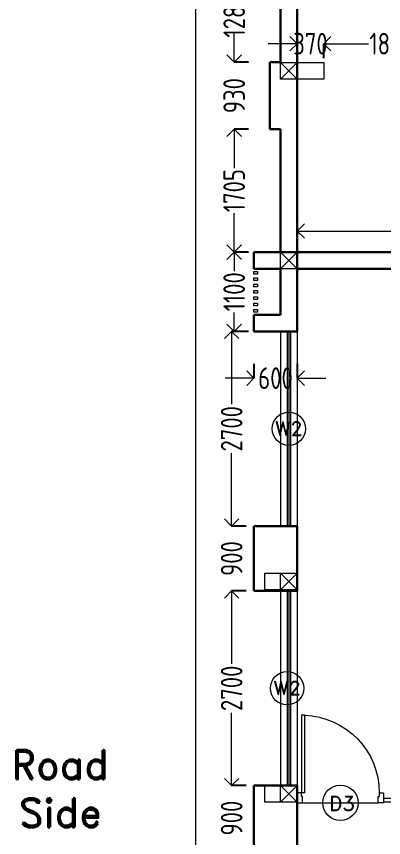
# Model space of a CAD drawing. Header units: inches. Extents: x -605 to 2991212, y -2872845 to 0.
# Drawn here: x 2171472 to 2176569, y -2664371 to -2652982 of the extents above; entities that cross this region are included whole.
import ezdxf

# ---------------------------------------------------------------- set-up
doc = ezdxf.new("R2010")
doc.units = ezdxf.units.IN
doc.header["$LTSCALE"] = 600
doc.header["$MEASUREMENT"] = 0
for name, color, linetype, lineweight in [('DIM', 251, 'Continuous', 0), ('FURNITURE', 23, 'Continuous', 9), ('PV_TEXT_ROMANS', 7, 'Continuous', 0), ('rRCC 2', 40, 'Continuous', 15), ('TEXT', 7, 'Continuous', 0), ('WALLS', 7, 'Continuous', 30)]:
    doc.layers.add(name, color=color, linetype=linetype, lineweight=lineweight)
doc.layers.add('see level', color=2, linetype='Continuous')
doc.layers.add('SnT-ROAD', color=25, linetype='Continuous')
doc.layers.add('window', color=7, linetype='Continuous', lineweight=15, true_color=0x735461)
doc.styles.add('DIM', font='geniso.shx', dxfattribs={"width": 0.85})
doc.styles.add('PV_ROMAND', font='romand.shx')
doc.dimstyles.new('ST-100', dxfattribs={"dimscale": 100, "dimtxt": 2.5, "dimasz": 2, "dimexe": 0.18, "dimexo": 0.0625, "dimgap": 0.2, "dimtad": 0, "dimdec": 0, "dimzin": 0, "dimdsep": 46, "dimtxsty": 'DIM', "dimblk": 'OPEN90', "dimcen": 0.09, "dimclrd": 256, "dimclrt": 7, "dimadec": 0, "dimazin": 0, "dimtfac": 1, "dimtdec": 0, "dimtofl": 0, "dimtmove": 0, "dimatfit": 3, "dimldrblk": 'OPEN90', "dimfxl": 1, "dimtolj": 1, "dimtzin": 0, "dimlwd": -1, "dimarcsym": 0})

# ---------------------------------------------------------------- blocks, each defined once
blk = doc.blocks.new('door1')
at = {"layer": 'FURNITURE', "ltscale": 10}
blk.add_line((-29102.45, -2427.68), (-29134.02, -2427.68), dxfattribs=at)
for points in [[(-29103.25, -2391.1), (-29103.25, -2423.54), (-29102.22, -2423.54), (-29102.22, -2391.1)], [(-29134.02, -2425.03), (-29134.47, -2425.03), (-29134.47, -2423.52), (-29136.24, -2423.52), (-29136.24, -2427.68), (-29134.02, -2427.68)], [(-29102.45, -2425.03), (-29102.01, -2425.03), (-29102.01, -2423.52), (-29100.24, -2423.52), (-29100.24, -2427.68), (-29102.45, -2427.68)]]:
    blk.add_lwpolyline(points, close=True, dxfattribs=at)
blk.add_arc((-29102.22, -2423.52), 32.24, 91.8346, 180, dxfattribs=at)
blk = doc.blocks.new('_Open90')
at = {"color": 0, "linetype": 'ByBlock', "lineweight": -2}
for p, q in [((0, 0), (-1, 0)), ((-0.5, 0.5), (0, 0)), ((0, 0), (-0.5, -0.5))]:
    blk.add_line(p, q, dxfattribs=at)
blk = doc.blocks.new('*D1680')
at = {"layer": 'Defpoints', "color": 0}
for p in [(2175254, -2652335), (2174495, -2653615), (2175139, -2653615)]:
    blk.add_point(p, dxfattribs=at)
at = {"layer": 'DIM', "color": 0, "lineweight": -2}
for p, q in [((2174695, -2652335), (2174495, -2652335)), ((2174695, -2653615), (2174495, -2653615))]:
    blk.add_line(p, q, dxfattribs=at)
at = {"layer": 'DIM'}
for p, q in [((2174495, -2652535), (2174495, -2652662)), ((2174495, -2653415), (2174495, -2653289))]:
    blk.add_line(p, q, dxfattribs=at)
at = {"layer": 'DIM', "xscale": 200, "yscale": 200, "zscale": 200}
for p, rotation in [((2174495, -2652335), 90), ((2174495, -2653615), 270)]:
    blk.add_blockref('_Open90', p, dxfattribs=dict(at, rotation=rotation))
at = {"layer": 'DIM', "color": 7, "insert": (2174495, -2652975), "char_height": 300, "attachment_point": 5, "rotation": 90, "style": 'DIM'}
blk.add_mtext('\\A1;1280', dxfattribs=at)
blk = doc.blocks.new('*D1681')
at = {"layer": 'Defpoints', "color": 0}
for p in [(2175139, -2653615), (2174495, -2654545), (2175139, -2654545)]:
    blk.add_point(p, dxfattribs=at)
at = {"layer": 'DIM'}
for p, q in [((2174495, -2653415), (2174495, -2653215)), ((2174495, -2654745), (2174495, -2654945))]:
    blk.add_line(p, q, dxfattribs=at)
at = {"layer": 'DIM', "color": 0, "lineweight": -2}
for p, q in [((2174695, -2653615), (2174495, -2653615)), ((2174695, -2654545), (2174495, -2654545))]:
    blk.add_line(p, q, dxfattribs=at)
at = {"layer": 'DIM', "xscale": 200, "yscale": 200, "zscale": 200}
for p, rotation in [((2174495, -2653615), 270), ((2174495, -2654545), 90)]:
    blk.add_blockref('_Open90', p, dxfattribs=dict(at, rotation=rotation))
at = {"layer": 'DIM', "color": 7, "insert": (2174495, -2654080), "char_height": 300, "attachment_point": 5, "rotation": 90, "style": 'DIM'}
blk.add_mtext('\\A1;930', dxfattribs=at)
blk = doc.blocks.new('*D1682')
at = {"layer": 'Defpoints', "color": 0}
for p in [(2175139, -2654545), (2174495, -2656251), (2175147, -2656251)]:
    blk.add_point(p, dxfattribs=at)
at = {"layer": 'DIM', "color": 0, "lineweight": -2}
for p, q in [((2174695, -2654545), (2174495, -2654545)), ((2174695, -2656251), (2174495, -2656251))]:
    blk.add_line(p, q, dxfattribs=at)
at = {"layer": 'DIM'}
for p, q in [((2174495, -2654745), (2174495, -2655085)), ((2174495, -2656051), (2174495, -2655711))]:
    blk.add_line(p, q, dxfattribs=at)
at = {"layer": 'DIM', "xscale": 200, "yscale": 200, "zscale": 200}
for p, rotation in [((2174495, -2654545), 90), ((2174495, -2656251), 270)]:
    blk.add_blockref('_Open90', p, dxfattribs=dict(at, rotation=rotation))
at = {"layer": 'DIM', "color": 7, "insert": (2174495, -2655398), "char_height": 300, "attachment_point": 5, "rotation": 90, "style": 'DIM'}
blk.add_mtext('\\A1;1705', dxfattribs=at)
blk = doc.blocks.new('*D1683')
at = {"layer": 'Defpoints', "color": 0}
for p in [(2175147, -2656251), (2174495, -2657351), (2175139, -2657351)]:
    blk.add_point(p, dxfattribs=at)
at = {"layer": 'DIM', "color": 0, "lineweight": -2}
for p, q in [((2174695, -2656251), (2174495, -2656251)), ((2174695, -2657351), (2174495, -2657351))]:
    blk.add_line(p, q, dxfattribs=at)
at = {"layer": 'DIM'}
for p, q in [((2174495, -2656451), (2174495, -2656513)), ((2174495, -2657151), (2174495, -2657089))]:
    blk.add_line(p, q, dxfattribs=at)
at = {"layer": 'DIM', "xscale": 200, "yscale": 200, "zscale": 200}
for p, rotation in [((2174495, -2656251), 90), ((2174495, -2657351), 270)]:
    blk.add_blockref('_Open90', p, dxfattribs=dict(at, rotation=rotation))
at = {"layer": 'DIM', "color": 7, "insert": (2174495, -2656801), "char_height": 300, "attachment_point": 5, "rotation": 90, "style": 'DIM'}
blk.add_mtext('\\A1;1100', dxfattribs=at)
blk = doc.blocks.new('*D1684')
at = {"layer": 'Defpoints', "color": 0}
for p in [(2175139, -2657351), (2174460, -2660051), (2175069, -2660051)]:
    blk.add_point(p, dxfattribs=at)
at = {"layer": 'DIM', "color": 0, "lineweight": -2}
for p, q in [((2174660, -2657351), (2174460, -2657351)), ((2174660, -2660051), (2174460, -2660051))]:
    blk.add_line(p, q, dxfattribs=at)
at = {"layer": 'DIM'}
for p, q in [((2174460, -2657551), (2174460, -2658362)), ((2174460, -2659851), (2174460, -2659040))]:
    blk.add_line(p, q, dxfattribs=at)
at = {"layer": 'DIM', "xscale": 200, "yscale": 200, "zscale": 200}
for p, rotation in [((2174460, -2657351), 90), ((2174460, -2660051), 270)]:
    blk.add_blockref('_Open90', p, dxfattribs=dict(at, rotation=rotation))
at = {"layer": 'DIM', "color": 7, "insert": (2174460, -2658701), "char_height": 300, "attachment_point": 5, "rotation": 90, "style": 'DIM'}
blk.add_mtext('\\A1;2700', dxfattribs=at)
blk = doc.blocks.new('*D1685')
at = {"layer": 'Defpoints', "color": 0}
for p in [(2175069, -2660051), (2174460, -2660951), (2175109, -2660951)]:
    blk.add_point(p, dxfattribs=at)
at = {"layer": 'DIM'}
for p, q in [((2174460, -2659851), (2174460, -2659651)), ((2174460, -2661151), (2174460, -2661351))]:
    blk.add_line(p, q, dxfattribs=at)
at = {"layer": 'DIM', "color": 0, "lineweight": -2}
for p, q in [((2174660, -2660051), (2174460, -2660051)), ((2174660, -2660951), (2174460, -2660951))]:
    blk.add_line(p, q, dxfattribs=at)
at = {"layer": 'DIM', "xscale": 200, "yscale": 200, "zscale": 200}
for p, rotation in [((2174460, -2660051), 270), ((2174460, -2660951), 90)]:
    blk.add_blockref('_Open90', p, dxfattribs=dict(at, rotation=rotation))
at = {"layer": 'DIM', "color": 7, "insert": (2174460, -2660501), "char_height": 300, "attachment_point": 5, "rotation": 90, "style": 'DIM'}
blk.add_mtext('\\A1;900', dxfattribs=at)
blk = doc.blocks.new('*D1686')
at = {"layer": 'Defpoints', "color": 0}
for p in [(2175109, -2660951), (2174460, -2663651), (2175069, -2663651)]:
    blk.add_point(p, dxfattribs=at)
at = {"layer": 'DIM', "color": 0, "lineweight": -2}
for p, q in [((2174660, -2660951), (2174460, -2660951)), ((2174660, -2663651), (2174460, -2663651))]:
    blk.add_line(p, q, dxfattribs=at)
at = {"layer": 'DIM'}
for p, q in [((2174460, -2661151), (2174460, -2661962)), ((2174460, -2663451), (2174460, -2662640))]:
    blk.add_line(p, q, dxfattribs=at)
at = {"layer": 'DIM', "xscale": 200, "yscale": 200, "zscale": 200}
for p, rotation in [((2174460, -2660951), 90), ((2174460, -2663651), 270)]:
    blk.add_blockref('_Open90', p, dxfattribs=dict(at, rotation=rotation))
at = {"layer": 'DIM', "color": 7, "insert": (2174460, -2662301), "char_height": 300, "attachment_point": 5, "rotation": 90, "style": 'DIM'}
blk.add_mtext('\\A1;2700', dxfattribs=at)
blk = doc.blocks.new('*D1687')
at = {"layer": 'Defpoints', "color": 0}
for p in [(2175069, -2663651), (2174460, -2664551), (2175069, -2664551)]:
    blk.add_point(p, dxfattribs=at)
at = {"layer": 'DIM'}
for p, q in [((2174460, -2663451), (2174460, -2663251)), ((2174460, -2664751), (2174460, -2664951))]:
    blk.add_line(p, q, dxfattribs=at)
at = {"layer": 'DIM', "color": 0, "lineweight": -2}
for p, q in [((2174660, -2663651), (2174460, -2663651)), ((2174660, -2664551), (2174460, -2664551))]:
    blk.add_line(p, q, dxfattribs=at)
at = {"layer": 'DIM', "xscale": 200, "yscale": 200, "zscale": 200}
for p, rotation in [((2174460, -2663651), 270), ((2174460, -2664551), 90)]:
    blk.add_blockref('_Open90', p, dxfattribs=dict(at, rotation=rotation))
at = {"layer": 'DIM', "color": 7, "insert": (2174460, -2664101), "char_height": 300, "attachment_point": 5, "rotation": 90, "style": 'DIM'}
blk.add_mtext('\\A1;900', dxfattribs=at)
blk = doc.blocks.new('*D1720')
at = {"layer": 'Defpoints', "color": 0}
for p in [(2174769, -2656251), (2175369, -2657351), (2174769, -2657999)]:
    blk.add_point(p, dxfattribs=at)
at = {"layer": 'DIM', "color": 0, "lineweight": -2}
for p, q in [((2174769, -2657799), (2174769, -2657999)), ((2175369, -2657799), (2175369, -2657999))]:
    blk.add_line(p, q, dxfattribs=at)
at = {"layer": 'DIM'}
for p, q in [((2174569, -2657999), (2174369, -2657999)), ((2175569, -2657999), (2175769, -2657999))]:
    blk.add_line(p, q, dxfattribs=at)
at = {"layer": 'DIM', "xscale": 200, "yscale": 200, "zscale": 200}
blk.add_blockref('_Open90', (2174769, -2657999), dxfattribs=at)
at = {"layer": 'DIM', "xscale": 200, "yscale": 200, "zscale": 200, "rotation": 180}
blk.add_blockref('_Open90', (2175369, -2657999), dxfattribs=at)
at = {"layer": 'DIM', "color": 7, "insert": (2175069, -2657999), "char_height": 300, "attachment_point": 5, "style": 'DIM'}
blk.add_mtext('\\A1;600', dxfattribs=at)
blk = doc.blocks.new('*D1721')
at = {"layer": 'Defpoints', "color": 0}
for p in [(2173959, -2628655), (2174989, -2628655), (2174989, -2716075)]:
    blk.add_point(p, dxfattribs=at)
at = {"layer": 'DIM', "color": 0, "lineweight": -2}
for p, q in [((2174159, -2628655), (2173959, -2628655)), ((2174159, -2716075), (2173959, -2716075))]:
    blk.add_line(p, q, dxfattribs=at)
at = {"layer": 'DIM'}
for p, q in [((2173959, -2628855), (2173959, -2671925)), ((2173959, -2715875), (2173959, -2672806))]:
    blk.add_line(p, q, dxfattribs=at)
at = {"layer": 'DIM', "xscale": 200, "yscale": 200, "zscale": 200}
for p, rotation in [((2173959, -2628655), 90), ((2173959, -2716075), 270)]:
    blk.add_blockref('_Open90', p, dxfattribs=dict(at, rotation=rotation))
at = {"layer": 'DIM', "color": 7, "insert": (2173959, -2672365), "char_height": 300, "attachment_point": 5, "rotation": 90, "style": 'DIM'}
blk.add_mtext('\\A1;87420', dxfattribs=at)
blk = doc.blocks.new('W2')
at = {"layer": 'TEXT'}
blk.add_circle((2459470, -2350999), 231, dxfattribs=at)
at = {"layer": 'TEXT', "insert": (2459278, -2350898), "char_height": 193.7, "attachment_point": 1, "style": 'PV_ROMAND'}
blk.add_mtext('W2', dxfattribs=at)
blk = doc.blocks.new('D3')
at = {"layer": 'TEXT'}
blk.add_circle((2460019, -2289364), 246, dxfattribs=at)
at = {"layer": 'TEXT', "insert": (2459861, -2289271), "char_height": 206.1, "attachment_point": 1, "style": 'PV_ROMAND'}
blk.add_mtext('D3', dxfattribs=at)
blk = doc.blocks.new('*D1782')
at = {"layer": 'Defpoints', "color": 0}
for p in [(2182109, -2655959), (2175369, -2656251), (2182109, -2656251)]:
    blk.add_point(p, dxfattribs=at)
at = {"layer": 'DIM', "color": 0, "lineweight": -2}
for p, q in [((2175369, -2656159), (2175369, -2655959)), ((2182109, -2656159), (2182109, -2655959))]:
    blk.add_line(p, q, dxfattribs=at)
at = {"layer": 'DIM'}
for p, q in [((2175569, -2655959), (2178388, -2655959)), ((2181909, -2655959), (2179091, -2655959))]:
    blk.add_line(p, q, dxfattribs=at)
at = {"layer": 'DIM', "xscale": 200, "yscale": 200, "zscale": 200, "rotation": 180}
blk.add_blockref('_Open90', (2175369, -2655959), dxfattribs=at)
at = {"layer": 'DIM', "xscale": 200, "yscale": 200, "zscale": 200}
blk.add_blockref('_Open90', (2182109, -2655959), dxfattribs=at)
at = {"layer": 'DIM', "color": 7, "insert": (2178739, -2655959), "char_height": 300, "attachment_point": 5, "style": 'DIM'}
blk.add_mtext('\\A1;6740', dxfattribs=at)
blk = doc.blocks.new('*D1787')
at = {"layer": 'Defpoints', "color": 0}
for p in [(2175739, -2653360), (2175739, -2653621), (2177609, -2653621)]:
    blk.add_point(p, dxfattribs=at)
at = {"layer": 'DIM', "color": 0, "lineweight": -2}
for p, q in [((2175739, -2653560), (2175739, -2653360)), ((2177609, -2653560), (2177609, -2653360))]:
    blk.add_line(p, q, dxfattribs=at)
at = {"layer": 'DIM'}
for p, q in [((2175939, -2653360), (2176361, -2653360)), ((2177409, -2653360), (2176988, -2653360))]:
    blk.add_line(p, q, dxfattribs=at)
at = {"layer": 'DIM', "xscale": 200, "yscale": 200, "zscale": 200, "rotation": 180}
blk.add_blockref('_Open90', (2175739, -2653360), dxfattribs=at)
at = {"layer": 'DIM', "xscale": 200, "yscale": 200, "zscale": 200}
blk.add_blockref('_Open90', (2177609, -2653360), dxfattribs=at)
at = {"layer": 'DIM', "color": 7, "insert": (2176674, -2653360), "char_height": 300, "attachment_point": 5, "style": 'DIM'}
blk.add_mtext('\\A1;1870', dxfattribs=at)
blk = doc.blocks.new('*D1788')
at = {"layer": 'Defpoints', "color": 0}
for p in [(2175369, -2653360), (2175369, -2653621), (2175739, -2653621)]:
    blk.add_point(p, dxfattribs=at)
at = {"layer": 'DIM'}
for p, q in [((2175169, -2653360), (2174969, -2653360)), ((2175939, -2653360), (2176139, -2653360))]:
    blk.add_line(p, q, dxfattribs=at)
at = {"layer": 'DIM', "color": 0, "lineweight": -2}
for p, q in [((2175369, -2653560), (2175369, -2653360)), ((2175739, -2653560), (2175739, -2653360))]:
    blk.add_line(p, q, dxfattribs=at)
at = {"layer": 'DIM', "xscale": 200, "yscale": 200, "zscale": 200}
blk.add_blockref('_Open90', (2175369, -2653360), dxfattribs=at)
at = {"layer": 'DIM', "xscale": 200, "yscale": 200, "zscale": 200, "rotation": 180}
blk.add_blockref('_Open90', (2175739, -2653360), dxfattribs=at)
at = {"layer": 'DIM', "color": 7, "insert": (2175554, -2653360), "char_height": 300, "attachment_point": 5, "style": 'DIM'}
blk.add_mtext('\\A1;370', dxfattribs=at)

msp = doc.modelspace()

# ---------------------------------------------------------------- linework, layer by layer
at = {"layer": 'rRCC 2', "color": 6}
for p, q in [((2175139.2, -2653621), (2175369.2, -2653851)), ((2175139.2, -2653851), (2175369.2, -2653621)), ((2175139.2, -2656251), (2175369.2, -2656481)), ((2175139.2, -2656481), (2175369.2, -2656251)), ((2175139.2, -2660703.6), (2175369.2, -2660933.6)), ((2175139.2, -2660933.6), (2175369.2, -2660703.6)), ((2175139.2, -2663651), (2175369.2, -2663881)), ((2175139.2, -2663881), (2175369.2, -2663651))]:
    msp.add_line(p, q, dxfattribs=at)
for points in [[(2175139.2, -2653851), (2175139.2, -2653621), (2175739.2, -2653621), (2175739.2, -2653851)], [(2175139.2, -2653621), (2175369.2, -2653621), (2175369.2, -2653851), (2175139.2, -2653851)], [(2174769.2, -2656481), (2174769.2, -2656251), (2175369.2, -2656251), (2175369.2, -2656481)], [(2175139.2, -2656251), (2175369.2, -2656251), (2175369.2, -2656481), (2175139.2, -2656481)], [(2174919.2, -2660933.6), (2174919.2, -2660703.6), (2175369.2, -2660703.6), (2175369.2, -2660933.6)], [(2175139.2, -2660703.6), (2175369.2, -2660703.6), (2175369.2, -2660933.6), (2175139.2, -2660933.6)], [(2174919.2, -2663881), (2174919.2, -2663651), (2175369.2, -2663651), (2175369.2, -2663881)], [(2175139.2, -2663651), (2175369.2, -2663651), (2175369.2, -2663881), (2175139.2, -2663881)]]:
    msp.add_lwpolyline(points, close=True, dxfattribs=at)
at = {"layer": 'see level', "color": 4, "linetype": 'ByBlock', "lineweight": 20}
for p, q in [((2177590.5, -2663830.9), (2176569.2, -2663831.1)), ((2177589.2, -2663881), (2176569.2, -2663881.1))]:
    msp.add_line(p, q, dxfattribs=at)
at = {"layer": 'WALLS', "linetype": 'ByBlock'}
for p, q in [((2175369.2, -2652335.5), (2175369.2, -2657351)), ((2175139.2, -2652485.7), (2175139.2, -2653615.5)), ((2174989.2, -2654545.5), (2174989.2, -2653615.5)), ((2174989.2, -2653615.5), (2175139.2, -2653615.5)), ((2175139.2, -2654545.5), (2174989.2, -2654545.5)), ((2175139.2, -2654545.5), (2175139.2, -2656251)), ((2175139.2, -2656251), (2174769.2, -2656251)), ((2174769.2, -2656251), (2174769.2, -2656481)), ((2182139.2, -2656251), (2175147.1, -2656251)), ((2175139.2, -2656481), (2174769.2, -2656481)), ((2175139.2, -2656481), (2175139.2, -2657121)), ((2182109.2, -2656481), (2175377, -2656481)), ((2174769.2, -2657121), (2174769.2, -2657351)), ((2174769.2, -2657121), (2175139.2, -2657121)), ((2174769.2, -2657351), (2175139.2, -2657351)), ((2175139.2, -2657351), (2175369.2, -2657351)), ((2174769.2, -2660051), (2175369.2, -2660051)), ((2174769.2, -2660051), (2174769.2, -2660951)), ((2175369.2, -2660051), (2175369.2, -2660951)), ((2174769.2, -2660951), (2175369.2, -2660951)), ((2174769.2, -2663651), (2175369.2, -2663651)), ((2174769.2, -2663651), (2174769.2, -2664551)), ((2175369.2, -2663651), (2175369.2, -2664551))]:
    msp.add_line(p, q, dxfattribs=at)
at = {"layer": 'window', "color": 146, "linetype": 'ByBlock', "true_color": 0x105689}
for p, q in [((2175139.2, -2657351), (2175139.2, -2660051)), ((2175229.2, -2657351), (2175229.2, -2660051)), ((2175254.2, -2657351), (2175254.2, -2660051)), ((2175279.2, -2657351), (2175279.2, -2660051)), ((2175369.2, -2657351), (2175369.2, -2660051)), ((2175139.2, -2660951), (2175139.2, -2663651)), ((2175229.2, -2660951), (2175229.2, -2663651)), ((2175254.2, -2660951), (2175254.2, -2663651)), ((2175279.2, -2660951), (2175279.2, -2663651)), ((2175369.2, -2660951), (2175369.2, -2663651))]:
    msp.add_line(p, q, dxfattribs=at)
at = {"layer": 'window'}
for points in [[(2174769.2, -2656557), (2174769.2, -2656519), (2174819.2, -2656519), (2174819.2, -2656557)], [(2174769.2, -2656645), (2174769.2, -2656607), (2174819.2, -2656607), (2174819.2, -2656645)], [(2174769.2, -2656733), (2174769.2, -2656695), (2174819.2, -2656695), (2174819.2, -2656733)], [(2174769.2, -2656821), (2174769.2, -2656783), (2174819.2, -2656783), (2174819.2, -2656821)], [(2174769.2, -2656909), (2174769.2, -2656871), (2174819.2, -2656871), (2174819.2, -2656909)], [(2174769.2, -2656997), (2174769.2, -2656959), (2174819.2, -2656959), (2174819.2, -2656997)], [(2174769.2, -2657085), (2174769.2, -2657047), (2174819.2, -2657047), (2174819.2, -2657085)]]:
    msp.add_lwpolyline(points, close=True, dxfattribs=at)

# ---------------------------------------------------------------- block references
at = {"layer": 'FURNITURE', "xscale": -33.33333333364662, "yscale": 33.33333333364662, "zscale": 33.33333333364662}
msp.add_blockref('door1', (1205361.2, -2582965.4), dxfattribs=at)
at = {"layer": 'SnT-ROAD', "color": 4, "linetype": 'ByBlock'}
for name, p in [('W2', (-284215.9, -307701.6)), ('W2', (-284240.9, -311301.6)), ('D3', (-284049.4, -374524.4))]:
    msp.add_blockref(name, p, dxfattribs=at)

# ---------------------------------------------------------------- texts
at = {"layer": 'PV_TEXT_ROMANS', "insert": (2171669.1, -2663160.5), "char_height": 400, "width": 823.028, "attachment_point": 1, "style": 'PV_ROMAND'}
msp.add_mtext('\\pxqc;Road Side', dxfattribs=at)

# ---------------------------------------------------------------- dimensions: what is measured, and where the dimension line sits
at = {"layer": 'DIM'}
for base, p1, p2, picture, middle in [((2173959.3, -2628655.5), (2174989.2, -2716075.5), (2174989.2, -2628655.5), '*D1721', (2173959.3, -2672365.5)), ((2174495.2, -2653615.5), (2175254.2, -2652335.5), (2175139.2, -2653615.5), '*D1680', (2174495.2, -2652975.5)), ((2174495.2, -2654545.5), (2175139.2, -2653615.5), (2175139.2, -2654545.5), '*D1681', (2174495.2, -2654080.5)), ((2174495.1567, -2656250.9505), (2175139.153, -2654545.4511), (2175147.0631, -2656250.9505), '*D1682', (2174495.1567, -2655398.2008)), ((2174495.2, -2657351), (2175147.1, -2656251), (2175139.2, -2657351), '*D1683', (2174495.2, -2656801)), ((2174460.2, -2660051), (2175139.2, -2657351), (2175069.2, -2660051), '*D1684', (2174460.2, -2658701)), ((2174460.2, -2660951), (2175069.2, -2660051), (2175108.8, -2660951), '*D1685', (2174460.2, -2660501)), ((2174460.2, -2663651), (2175108.8, -2660951), (2175069.2, -2663651), '*D1686', (2174460.2, -2662301)), ((2174460.2, -2664551), (2175069.2, -2663651), (2175069.2, -2664551), '*D1687', (2174460.2, -2664101))]:
    dim = msp.add_linear_dim(base=base, p1=p1, p2=p2, angle=90, dimstyle='ST-100', override={"dimtxt": 3, "dimexe": 0, "dimexo": 0, "dimtmove": 1, "dimfxl": 2, "dimfxlon": 1, "dimtfillclr": 256, "dimarcsym": 1}, dxfattribs=at)
    dim.commit()
    dim.dimension.update_dxf_attribs({"geometry": picture, "text_midpoint": middle})
dim = msp.add_linear_dim(base=(2175369.2, -2653359.9), p1=(2175739.2, -2653621), p2=(2175369.2, -2653621), dimstyle='ST-100', override={"dimtxt": 3, "dimexe": 0, "dimexo": 0, "dimfxl": 2, "dimfxlon": 1, "dimtfillclr": 256, "dimarcsym": 1}, dxfattribs=at)
dim.commit()
dim.dimension.update_dxf_attribs({"geometry": '*D1788', "text_midpoint": (2175554.2, -2653359.9), "dimtype": 160})
for base, p1, p2, override, picture, middle in [((2175739.2, -2653359.9), (2177609.2, -2653621), (2175739.2, -2653621), {"dimtxt": 3, "dimexe": 0, "dimexo": 0, "dimfxl": 2, "dimfxlon": 1, "dimtfillclr": 256, "dimarcsym": 1}, '*D1787', (2176674.2, -2653359.9)), ((2182109.2, -2655959), (2175369.2, -2656251), (2182109.2, -2656251), {"dimtxt": 3, "dimexe": 0, "dimexo": 0, "dimfxl": 2, "dimfxlon": 1, "dimtfillclr": 256, "dimarcsym": 1}, '*D1782', (2178739.2, -2655959)), ((2174769.2, -2657999.1), (2175369.2, -2657351), (2174769.2, -2656251), {"dimtxt": 3, "dimexe": 0, "dimexo": 0, "dimtmove": 1, "dimfxl": 2, "dimfxlon": 1, "dimtfillclr": 256, "dimarcsym": 1}, '*D1720', (2175069.2, -2657999.1))]:
    dim = msp.add_linear_dim(base=base, p1=p1, p2=p2, dimstyle='ST-100', override=override, dxfattribs=at)
    dim.commit()
    dim.dimension.update_dxf_attribs({"geometry": picture, "text_midpoint": middle})

doc.saveas('drawing.dxf')
